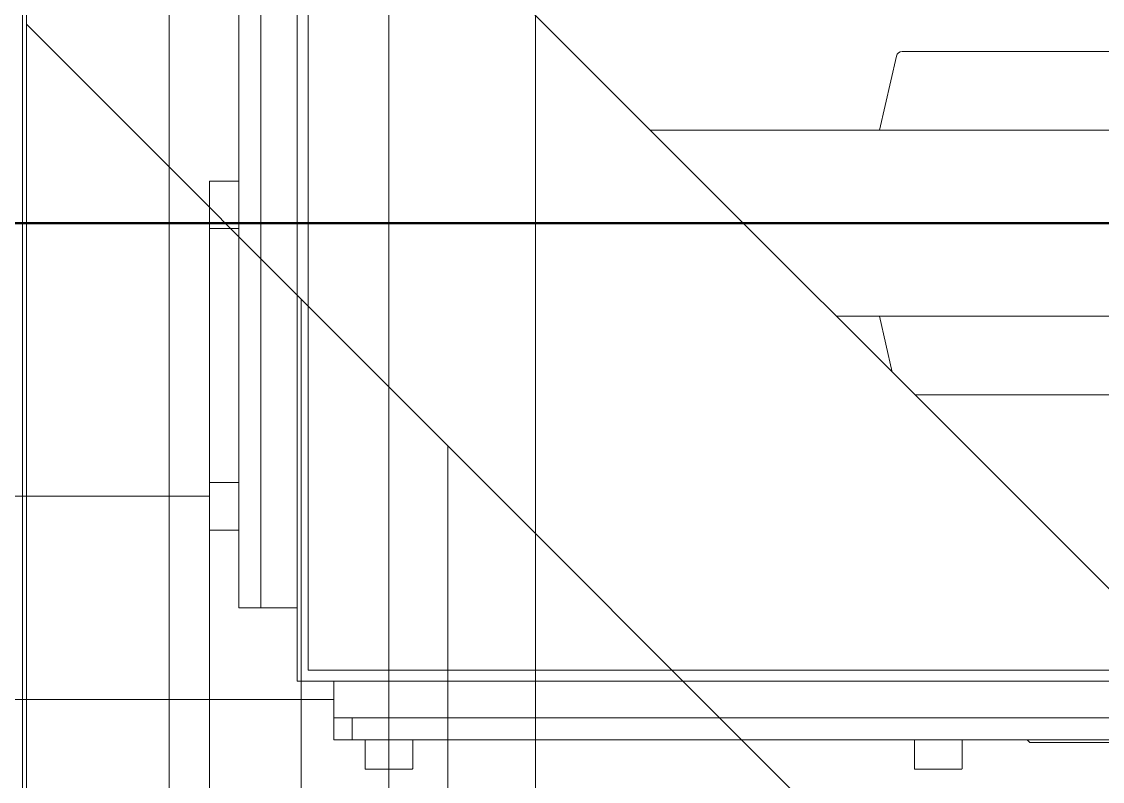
# Model space of a CAD drawing. Header units: millimetres. Extents: x 163705 to 1616509, y 81827 to 302547.
# Drawn here: x 214802.6 to 215097.6, y 143407.3 to 143614.6 of the extents above; entities that cross this region are included whole.
import ezdxf

# ---------------------------------------------------------------- set-up
doc = ezdxf.new("R2010")
doc.units = ezdxf.units.MM
doc.header["$LTSCALE"] = 10
doc.layers.add('1-设备轮廓', color=2, linetype='Continuous', lineweight=18)

# ---------------------------------------------------------------- blocks, each defined once
blk = doc.blocks.new('G$CB724F952')
blk.add_lwpolyline([(3, 3), (3, 1753), (1753, 1753), (1753, 3)], close=True)
blk.add_lwpolyline([(43, 103), (43, 1653)])
blk = doc.blocks.new('G$C3B61D3F5')
for p, q in [((995, 95), (995, 305)), ((1001, 95), (1001, 305)), ((1001, 305), (1001, 95)), ((1011, 75), (1011, 305)), ((1014, 305), (1014, 78)), ((987, 198.6), (987, 211.4)), ((995, 211.5), (987.1, 211.5)), ((987.1, 198.5), (995, 198.5)), ((987, 116.33), (987, 129.13)), ((995, 129.23), (987.1, 129.23)), ((722, 125.5), (951, 125.5)), ((951, 125.5), (987, 125.5)), ((987.1, 116.23), (995, 116.23)), ((995, 95), (1001, 95)), ((1001, 95), (1011, 95)), ((1014, 78), (2608, 78)), ((1011, 75), (2611, 75)), ((1021, 65), (1021, 75)), ((1021, 70), (927, 70)), ((1021, 59), (1021, 65)), ((1501, 65), (1021, 65)), ((1026, 65), (1026, 59)), ((1496, 65), (1026, 65)), ((1026, 59), (1021, 59)), ((1496, 59), (1026, 59)), ((1029.5, 59), (1029.5, 51.1)), ((1042.5, 51.1), (1042.5, 59)), ((1179.5, 59), (1179.5, 51.1)), ((1192.5, 51.1), (1192.5, 59)), ((1210.27, 59), (1211, 58.27)), ((1211, 58.27), (1329.5, 58.27)), ((1042.4, 51), (1029.6, 51)), ((1192.4, 51), (1179.6, 51))]:
    blk.add_line(p, q)
for centre, start, end in [((987.1, 211.4), 90, 180), ((987.1, 198.6), 180, 270), ((987.1, 129.13), 90, 180), ((987.1, 116.33), 180, 270), ((1029.6, 51.1), 180, 270), ((1042.4, 51.1), 270, 0), ((1179.6, 51.1), 180, 270), ((1192.4, 51.1), 270, 0)]:
    blk.add_arc(centre, 0.1, start, end)
blk = doc.blocks.new('A$C2f6614b9')
at = {"layer": '1-设备轮廓', "lineweight": 50, "ltscale": 5}
blk.add_line((16925.01, 950), (1300, 950), dxfattribs=at)
at = {"layer": '1-设备轮廓'}
for name, p in [('G$CB724F952', (14672.01, 572.01)), ('G$C3B61D3F5', (13739.01, 750))]:
    blk.add_blockref(name, p, dxfattribs=at)
blk = doc.blocks.new('G$CE9C43516')
for p, q in [((421, 2055), (421, 505)), ((421, 975.71), (891.71, 505)), ((421, 834.29), (750.29, 505)), ((1322.52, 826.83), (660.07, 826.83)), ((658.52, 825.6), (653.85, 805.4)), ((1322.52, 805.4), (591.31, 805.4)), ((471, 505), (471, 784.29)), ((496, 505), (496, 759.29)), ((1322.52, 754.6), (642.11, 754.6)), ((653.85, 754.6), (657.38, 739.33)), ((1322.52, 733.17), (663.54, 733.17)), ((536, 505), (536, 719.29))]:
    blk.add_line(p, q)
for centre, radius, start, end in [((1371, 1280), 775, 144.21569, 215.78431), ((1371, 1280), 772, 144.05504, 215.94496), ((660.07, 825.24), 1.59, 90, 167)]:
    blk.add_arc(centre, radius, start, end)
blk = doc.blocks.new('A$C7121566b')
at = {"layer": '1-设备轮廓'}
for name, p in [('G$CE9C43516', (4454.72, 2220.13)), ('G$CB724F952', (4971.66, 2622.13))]:
    blk.add_blockref(name, p, dxfattribs=at)

msp = doc.modelspace()

# ---------------------------------------------------------------- block references
for name, p in [('A$C7121566b', (209928.183, 140559.499)), ('A$C2f6614b9', (200127.833, 142609.632))]:
    msp.add_blockref(name, p)

doc.saveas('drawing.dxf')
